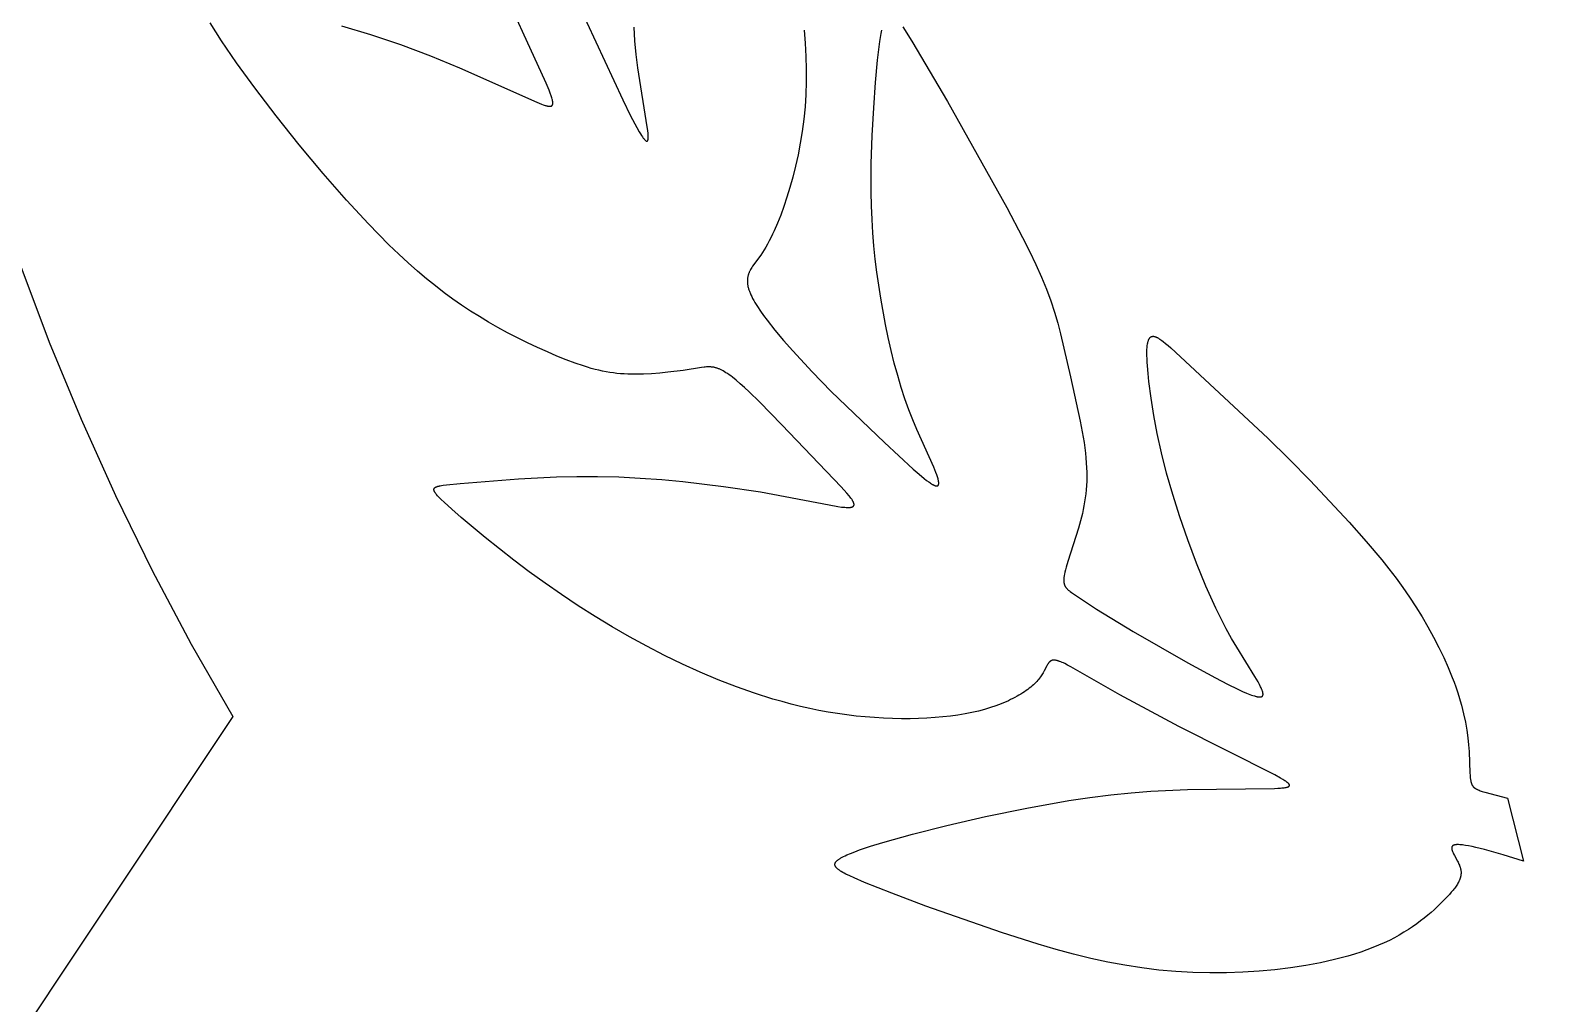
# Model space of a CAD drawing. Extents: x 8280 to 8757, y 218 to 430.
# Drawn here: x 8313.7 to 8367.1, y 256.2 to 290.1 of the extents above; entities that cross this region are included whole.
import ezdxf

# ---------------------------------------------------------------- set-up
doc = ezdxf.new("R2010")
doc.units = 0
doc.header["$MEASUREMENT"] = 0
doc.layers.add('MAKE2D$VISIBLE$CURVES', color=7, linetype='CONTINUOUS')

msp = doc.modelspace()

# ---------------------------------------------------------------- linework, layer by layer
at = {"layer": 'MAKE2D$VISIBLE$CURVES', "color": 7}
for points in [[(8280.493, 328.14), (8280.511, 312.291), (8280.488, 296.443), (8310.741, 290.303), (8311.494, 287.492), (8312.338, 284.708), (8313.272, 281.952), (8314.294, 279.227), (8315.403, 276.537), (8316.599, 273.885), (8317.88, 271.272), (8319.245, 268.702), (8320.692, 266.178), (8303.567, 240.494), (8314.757, 229.271), (8325.918, 218.02), (8351.726, 235.023), (8354.095, 233.65), (8356.504, 232.349), (8358.952, 231.123), (8361.436, 229.971), (8363.953, 228.896), (8385.66, 281.924)], [(8324.479, 290.236), (8325.492, 289.936), (8326.01, 289.768), (8326.533, 289.588), (8327.58, 289.194), (8328.588, 288.78), (8331.284, 287.578), (8331.367, 287.543), (8331.441, 287.514), (8331.508, 287.489), (8331.539, 287.479), (8331.567, 287.47), (8331.595, 287.462), (8331.62, 287.455), (8331.644, 287.449), (8331.655, 287.447), (8331.667, 287.445), (8331.677, 287.443), (8331.687, 287.441), (8331.697, 287.44), (8331.707, 287.439), (8331.716, 287.438), (8331.725, 287.438), (8331.734, 287.438), (8331.738, 287.438), (8331.742, 287.438), (8331.746, 287.438), (8331.75, 287.439), (8331.754, 287.439), (8331.758, 287.439), (8331.761, 287.44), (8331.765, 287.441), (8331.769, 287.441), (8331.772, 287.442), (8331.776, 287.443), (8331.779, 287.444), (8331.782, 287.445), (8331.785, 287.446), (8331.788, 287.447), (8331.79, 287.448), (8331.791, 287.448), (8331.793, 287.449), (8331.794, 287.45), (8331.796, 287.45), (8331.797, 287.451), (8331.798, 287.452), (8331.8, 287.453), (8331.801, 287.453), (8331.802, 287.454), (8331.804, 287.455), (8331.805, 287.456), (8331.806, 287.457), (8331.807, 287.458), (8331.809, 287.459), (8331.81, 287.46), (8331.811, 287.461), (8331.812, 287.462), (8331.813, 287.463), (8331.814, 287.464), (8331.815, 287.465), (8331.816, 287.466), (8331.817, 287.468), (8331.818, 287.469), (8331.819, 287.47), (8331.82, 287.471), (8331.821, 287.472), (8331.822, 287.474), (8331.823, 287.475), (8331.824, 287.476), (8331.825, 287.478), (8331.826, 287.479), (8331.827, 287.481), (8331.827, 287.482), (8331.828, 287.484), (8331.829, 287.485), (8331.83, 287.487), (8331.83, 287.488), (8331.831, 287.49), (8331.832, 287.492), (8331.832, 287.493), (8331.833, 287.495), (8331.834, 287.498), (8331.835, 287.502), (8331.836, 287.506), (8331.837, 287.51), (8331.837, 287.514), (8331.838, 287.518), (8331.839, 287.522), (8331.839, 287.526), (8331.84, 287.531), (8331.84, 287.536), (8331.84, 287.54), (8331.84, 287.545), (8331.84, 287.55), (8331.84, 287.556), (8331.84, 287.566), (8331.839, 287.578), (8331.837, 287.59), (8331.836, 287.602), (8331.833, 287.616), (8331.831, 287.629), (8331.828, 287.644), (8331.825, 287.659), (8331.817, 287.691), (8331.807, 287.726), (8331.795, 287.763), (8331.782, 287.804), (8331.75, 287.894), (8331.711, 287.996), (8331.609, 288.242), (8329.83, 292.134)], [(8332.715, 291.032), (8334.275, 287.66), (8334.549, 287.107), (8334.764, 286.699), (8334.852, 286.546), (8334.891, 286.481), (8334.927, 286.424), (8334.96, 286.374), (8334.975, 286.352), (8334.99, 286.332), (8335.004, 286.314), (8335.017, 286.297), (8335.03, 286.282), (8335.036, 286.275), (8335.042, 286.269), (8335.048, 286.263), (8335.053, 286.257), (8335.059, 286.252), (8335.064, 286.247), (8335.069, 286.243), (8335.074, 286.239), (8335.076, 286.237), (8335.079, 286.235), (8335.081, 286.233), (8335.084, 286.232), (8335.086, 286.23), (8335.088, 286.229), (8335.09, 286.228), (8335.092, 286.227), (8335.095, 286.226), (8335.097, 286.225), (8335.099, 286.224), (8335.101, 286.223), (8335.103, 286.222), (8335.105, 286.222), (8335.107, 286.221), (8335.108, 286.221), (8335.11, 286.221), (8335.112, 286.221), (8335.114, 286.221), (8335.116, 286.221), (8335.117, 286.221), (8335.119, 286.221), (8335.121, 286.221), (8335.122, 286.221), (8335.124, 286.222), (8335.125, 286.222), (8335.127, 286.223), (8335.128, 286.224), (8335.13, 286.225), (8335.131, 286.226), (8335.132, 286.227), (8335.134, 286.228), (8335.135, 286.229), (8335.136, 286.23), (8335.138, 286.232), (8335.139, 286.233), (8335.14, 286.234), (8335.141, 286.236), (8335.142, 286.238), (8335.143, 286.24), (8335.144, 286.241), (8335.145, 286.243), (8335.146, 286.245), (8335.147, 286.248), (8335.148, 286.25), (8335.149, 286.252), (8335.15, 286.254), (8335.151, 286.257), (8335.151, 286.259), (8335.152, 286.262), (8335.154, 286.268), (8335.155, 286.273), (8335.156, 286.279), (8335.157, 286.286), (8335.158, 286.293), (8335.159, 286.3), (8335.16, 286.307), (8335.161, 286.323), (8335.162, 286.34), (8335.162, 286.358), (8335.162, 286.377), (8335.161, 286.397), (8335.159, 286.441), (8335.156, 286.489), (8335.145, 286.597), (8335.129, 286.719), (8334.803, 288.777), (8334.746, 289.241), (8334.701, 289.716), (8334.672, 290.197)], [(8344.033, 290.203), (8344.348, 289.705), (8345.587, 287.599), (8347.656, 283.912), (8348.204, 282.871), (8348.445, 282.388), (8348.664, 281.927), (8348.86, 281.487), (8349.033, 281.064), (8349.184, 280.658), (8349.315, 280.265), (8349.429, 279.882), (8349.53, 279.506), (8349.872, 278.017), (8350.209, 276.474), (8350.281, 276.093), (8350.343, 275.721), (8350.369, 275.54), (8350.392, 275.361), (8350.41, 275.187), (8350.424, 275.016), (8350.434, 274.85), (8350.439, 274.689), (8350.44, 274.531), (8350.436, 274.378), (8350.429, 274.228), (8350.418, 274.081), (8350.404, 273.937), (8350.386, 273.797), (8350.366, 273.659), (8350.342, 273.523), (8350.316, 273.389), (8350.288, 273.258), (8350.225, 272.999), (8350.154, 272.745), (8349.783, 271.579), (8349.725, 271.386), (8349.701, 271.297), (8349.68, 271.214), (8349.663, 271.136), (8349.656, 271.099), (8349.65, 271.064), (8349.646, 271.031), (8349.642, 270.999), (8349.64, 270.969), (8349.639, 270.954), (8349.639, 270.94), (8349.639, 270.926), (8349.639, 270.912), (8349.639, 270.899), (8349.64, 270.886), (8349.641, 270.873), (8349.642, 270.861), (8349.644, 270.849), (8349.646, 270.837), (8349.648, 270.825), (8349.65, 270.814), (8349.653, 270.803), (8349.656, 270.792), (8349.659, 270.781), (8349.663, 270.77), (8349.667, 270.76), (8349.671, 270.75), (8349.676, 270.74), (8349.68, 270.73), (8349.685, 270.721), (8349.691, 270.711), (8349.696, 270.702), (8349.702, 270.693), (8349.709, 270.684), (8349.715, 270.675), (8349.722, 270.666), (8349.729, 270.657), (8349.736, 270.648), (8349.744, 270.64), (8349.752, 270.631), (8349.76, 270.623), (8349.769, 270.614), (8349.778, 270.606), (8349.796, 270.589), (8349.816, 270.572), (8349.837, 270.555), (8349.859, 270.538), (8349.907, 270.504), (8350.077, 270.389), (8350.783, 269.927), (8352.059, 269.144), (8353.964, 268.049), (8354.919, 267.531), (8355.341, 267.311), (8355.706, 267.132), (8355.863, 267.059), (8356.002, 266.999), (8356.124, 266.95), (8356.179, 266.93), (8356.23, 266.912), (8356.277, 266.898), (8356.3, 266.891), (8356.321, 266.886), (8356.341, 266.881), (8356.361, 266.876), (8356.379, 266.873), (8356.397, 266.87), (8356.413, 266.867), (8356.429, 266.865), (8356.437, 266.865), (8356.444, 266.864), (8356.451, 266.864), (8356.458, 266.864), (8356.465, 266.864), (8356.471, 266.864), (8356.478, 266.864), (8356.484, 266.865), (8356.49, 266.865), (8356.496, 266.866), (8356.501, 266.867), (8356.506, 266.868), (8356.509, 266.869), (8356.512, 266.869), (8356.514, 266.87), (8356.516, 266.871), (8356.519, 266.871), (8356.521, 266.872), (8356.523, 266.873), (8356.526, 266.874), (8356.528, 266.875), (8356.53, 266.876), (8356.532, 266.876), (8356.534, 266.877), (8356.536, 266.879), (8356.538, 266.88), (8356.54, 266.881), (8356.542, 266.882), (8356.544, 266.883), (8356.546, 266.884), (8356.547, 266.885), (8356.549, 266.887), (8356.551, 266.888), (8356.552, 266.889), (8356.554, 266.891), (8356.555, 266.892), (8356.557, 266.894), (8356.558, 266.895), (8356.559, 266.897), (8356.561, 266.898), (8356.562, 266.9), (8356.563, 266.902), (8356.564, 266.903), (8356.565, 266.905), (8356.567, 266.907), (8356.568, 266.908), (8356.569, 266.91), (8356.57, 266.912), (8356.57, 266.914), (8356.571, 266.916), (8356.572, 266.918), (8356.573, 266.92), (8356.574, 266.922), (8356.574, 266.924), (8356.575, 266.926), (8356.576, 266.928), (8356.576, 266.93), (8356.577, 266.933), (8356.577, 266.935), (8356.578, 266.937), (8356.578, 266.939), (8356.578, 266.942), (8356.579, 266.944), (8356.579, 266.946), (8356.579, 266.949), (8356.579, 266.951), (8356.58, 266.956), (8356.58, 266.961), (8356.58, 266.967), (8356.58, 266.972), (8356.579, 266.978), (8356.579, 266.983), (8356.578, 266.989), (8356.577, 266.995), (8356.576, 267.001), (8356.575, 267.007), (8356.574, 267.014), (8356.571, 267.027), (8356.567, 267.04), (8356.563, 267.054), (8356.559, 267.069), (8356.553, 267.084), (8356.548, 267.099), (8356.541, 267.115), (8356.527, 267.149), (8356.511, 267.184), (8356.493, 267.221), (8356.452, 267.3), (8356.405, 267.386), (8356.291, 267.578), (8355.665, 268.595), (8355.484, 268.905), (8355.301, 269.237), (8355.12, 269.587), (8354.941, 269.954), (8354.765, 270.334), (8354.592, 270.725), (8354.262, 271.528), (8353.956, 272.338), (8353.679, 273.136), (8353.433, 273.912), (8353.219, 274.658), (8353.038, 275.369), (8352.89, 276.038), (8352.773, 276.67), (8352.68, 277.271), (8352.607, 277.847), (8352.577, 278.126), (8352.553, 278.393), (8352.544, 278.521), (8352.538, 278.644), (8352.534, 278.76), (8352.534, 278.87), (8352.535, 278.922), (8352.537, 278.972), (8352.54, 279.02), (8352.544, 279.066), (8352.549, 279.11), (8352.555, 279.151), (8352.558, 279.171), (8352.562, 279.19), (8352.566, 279.208), (8352.57, 279.226), (8352.575, 279.243), (8352.58, 279.259), (8352.585, 279.275), (8352.59, 279.29), (8352.593, 279.297), (8352.596, 279.304), (8352.599, 279.311), (8352.602, 279.318), (8352.605, 279.324), (8352.609, 279.331), (8352.612, 279.337), (8352.615, 279.343), (8352.619, 279.348), (8352.622, 279.354), (8352.626, 279.359), (8352.63, 279.364), (8352.634, 279.369), (8352.637, 279.374), (8352.641, 279.379), (8352.646, 279.383), (8352.648, 279.385), (8352.65, 279.387), (8352.652, 279.389), (8352.654, 279.391), (8352.656, 279.393), (8352.658, 279.395), (8352.661, 279.397), (8352.663, 279.398), (8352.665, 279.4), (8352.667, 279.402), (8352.67, 279.403), (8352.672, 279.405), (8352.674, 279.406), (8352.677, 279.408), (8352.679, 279.409), (8352.681, 279.41), (8352.684, 279.412), (8352.686, 279.413), (8352.689, 279.414), (8352.691, 279.415), (8352.694, 279.416), (8352.696, 279.417), (8352.699, 279.418), (8352.702, 279.419), (8352.704, 279.42), (8352.707, 279.42), (8352.71, 279.421), (8352.712, 279.422), (8352.715, 279.422), (8352.718, 279.423), (8352.72, 279.424), (8352.723, 279.424), (8352.726, 279.424), (8352.729, 279.425), (8352.732, 279.425), (8352.735, 279.425), (8352.737, 279.425), (8352.74, 279.426), (8352.746, 279.426), (8352.752, 279.426), (8352.758, 279.425), (8352.765, 279.425), (8352.771, 279.424), (8352.777, 279.423), (8352.784, 279.422), (8352.79, 279.421), (8352.797, 279.42), (8352.804, 279.418), (8352.811, 279.416), (8352.818, 279.414), (8352.825, 279.412), (8352.832, 279.41), (8352.839, 279.407), (8352.846, 279.404), (8352.854, 279.401), (8352.869, 279.395), (8352.884, 279.388), (8352.9, 279.38), (8352.916, 279.371), (8352.933, 279.362), (8352.95, 279.352), (8352.967, 279.341), (8352.985, 279.329), (8353.021, 279.305), (8353.059, 279.277), (8353.099, 279.247), (8353.182, 279.18), (8353.272, 279.104), (8353.367, 279.019), (8356.752, 275.875), (8357.493, 275.145), (8358.221, 274.401), (8359.575, 272.954), (8360.17, 272.284), (8360.713, 271.641), (8360.967, 271.322), (8361.212, 271.001), (8361.449, 270.676), (8361.679, 270.344), (8361.902, 270.003), (8362.118, 269.655), (8362.324, 269.302), (8362.521, 268.946), (8362.705, 268.59), (8362.877, 268.236), (8363.033, 267.887), (8363.173, 267.544), (8363.237, 267.376), (8363.296, 267.211), (8363.351, 267.047), (8363.402, 266.887), (8363.449, 266.729), (8363.492, 266.574), (8363.532, 266.422), (8363.568, 266.272), (8363.63, 265.983), (8363.679, 265.708), (8363.716, 265.446), (8363.743, 265.199), (8363.76, 264.967), (8363.787, 264.213), (8363.791, 264.14), (8363.797, 264.071), (8363.8, 264.039), (8363.804, 264.007), (8363.809, 263.978), (8363.814, 263.949), (8363.819, 263.922), (8363.822, 263.909), (8363.826, 263.896), (8363.829, 263.883), (8363.833, 263.871), (8363.836, 263.859), (8363.84, 263.848), (8363.844, 263.837), (8363.849, 263.826), (8363.853, 263.815), (8363.858, 263.805), (8363.863, 263.795), (8363.868, 263.786), (8363.874, 263.776), (8363.877, 263.772), (8363.88, 263.767), (8363.883, 263.763), (8363.886, 263.759), (8363.889, 263.754), (8363.892, 263.75), (8363.896, 263.746), (8363.899, 263.742), (8363.903, 263.738), (8363.906, 263.734), (8363.91, 263.73), (8363.914, 263.726), (8363.918, 263.722), (8363.922, 263.718), (8363.926, 263.714), (8363.93, 263.71), (8363.939, 263.703), (8363.948, 263.696), (8363.957, 263.689), (8363.967, 263.682), (8363.978, 263.675), (8363.988, 263.668), (8364, 263.662), (8364.012, 263.655), (8364.024, 263.649), (8364.037, 263.642), (8364.05, 263.636), (8364.079, 263.624), (8364.11, 263.612), (8364.143, 263.599), (8364.179, 263.587), (8364.217, 263.575), (8364.303, 263.549), (8365.097, 263.34), (8365.655, 261.147), (8364.947, 261.364), (8364.289, 261.548), (8363.998, 261.62), (8363.864, 261.65), (8363.74, 261.675), (8363.627, 261.695), (8363.574, 261.703), (8363.524, 261.71), (8363.478, 261.715), (8363.434, 261.719), (8363.394, 261.721), (8363.375, 261.721), (8363.357, 261.721), (8363.336, 261.721), (8363.317, 261.72), (8363.308, 261.719), (8363.299, 261.718), (8363.29, 261.717), (8363.282, 261.716), (8363.274, 261.715), (8363.266, 261.713), (8363.258, 261.712), (8363.251, 261.71), (8363.244, 261.708), (8363.238, 261.706), (8363.231, 261.704), (8363.225, 261.701), (8363.222, 261.7), (8363.219, 261.699), (8363.217, 261.698), (8363.214, 261.696), (8363.211, 261.695), (8363.208, 261.694), (8363.206, 261.692), (8363.203, 261.691), (8363.201, 261.69), (8363.199, 261.688), (8363.196, 261.687), (8363.194, 261.685), (8363.192, 261.683), (8363.19, 261.682), (8363.188, 261.68), (8363.186, 261.679), (8363.184, 261.677), (8363.182, 261.675), (8363.18, 261.673), (8363.179, 261.672), (8363.177, 261.67), (8363.175, 261.668), (8363.174, 261.666), (8363.172, 261.664), (8363.171, 261.662), (8363.169, 261.66), (8363.168, 261.658), (8363.167, 261.656), (8363.166, 261.654), (8363.164, 261.652), (8363.163, 261.65), (8363.162, 261.648), (8363.161, 261.646), (8363.16, 261.644), (8363.159, 261.641), (8363.159, 261.639), (8363.158, 261.637), (8363.157, 261.635), (8363.156, 261.632), (8363.156, 261.63), (8363.155, 261.628), (8363.155, 261.625), (8363.154, 261.623), (8363.154, 261.62), (8363.153, 261.618), (8363.153, 261.615), (8363.153, 261.613), (8363.152, 261.61), (8363.152, 261.608), (8363.152, 261.605), (8363.152, 261.603), (8363.152, 261.6), (8363.152, 261.595), (8363.152, 261.589), (8363.152, 261.584), (8363.153, 261.578), (8363.153, 261.572), (8363.154, 261.567), (8363.155, 261.561), (8363.157, 261.555), (8363.158, 261.549), (8363.159, 261.543), (8363.161, 261.536), (8363.163, 261.53), (8363.167, 261.517), (8363.171, 261.504), (8363.176, 261.491), (8363.181, 261.477), (8363.187, 261.463), (8363.2, 261.434), (8363.215, 261.404), (8363.247, 261.342), (8363.356, 261.142), (8363.374, 261.108), (8363.391, 261.073), (8363.406, 261.039), (8363.421, 261.004), (8363.428, 260.987), (8363.434, 260.97), (8363.44, 260.953), (8363.446, 260.936), (8363.451, 260.919), (8363.456, 260.902), (8363.46, 260.885), (8363.464, 260.869), (8363.467, 260.852), (8363.47, 260.836), (8363.472, 260.819), (8363.474, 260.803), (8363.476, 260.786), (8363.477, 260.77), (8363.477, 260.754), (8363.477, 260.738), (8363.477, 260.721), (8363.476, 260.705), (8363.475, 260.689), (8363.473, 260.673), (8363.471, 260.657), (8363.469, 260.64), (8363.466, 260.624), (8363.463, 260.608), (8363.459, 260.592), (8363.455, 260.576), (8363.45, 260.56), (8363.445, 260.543), (8363.439, 260.527), (8363.433, 260.511), (8363.427, 260.494), (8363.42, 260.478), (8363.413, 260.462), (8363.406, 260.445), (8363.398, 260.429), (8363.389, 260.412), (8363.371, 260.379), (8363.352, 260.345), (8363.331, 260.311), (8363.308, 260.276), (8363.284, 260.242), (8363.258, 260.206), (8363.23, 260.17), (8363.201, 260.134), (8363.139, 260.059), (8363.071, 259.982), (8362.917, 259.819), (8362.741, 259.642), (8362.644, 259.549), (8362.541, 259.454), (8362.432, 259.358), (8362.317, 259.259), (8362.196, 259.16), (8362.068, 259.061), (8361.933, 258.961), (8361.792, 258.862), (8361.644, 258.763), (8361.489, 258.666), (8361.326, 258.57), (8361.157, 258.477), (8360.98, 258.386), (8360.795, 258.298), (8360.603, 258.213), (8360.404, 258.132), (8360.197, 258.054), (8359.984, 257.98), (8359.764, 257.909), (8359.537, 257.841), (8359.305, 257.777), (8359.067, 257.717), (8358.824, 257.66), (8358.576, 257.607), (8358.065, 257.511), (8357.538, 257.43), (8356.996, 257.364), (8356.441, 257.312), (8355.876, 257.276), (8355.302, 257.256), (8354.721, 257.253), (8354.134, 257.268), (8353.544, 257.301), (8352.952, 257.353), (8352.36, 257.425), (8351.769, 257.517), (8351.177, 257.629), (8350.582, 257.76), (8349.981, 257.908), (8349.372, 258.073), (8348.752, 258.254), (8347.471, 258.661), (8344.83, 259.582), (8343.65, 260.025), (8342.695, 260.404), (8342.332, 260.56), (8342.18, 260.629), (8342.048, 260.694), (8341.99, 260.725), (8341.936, 260.755), (8341.887, 260.784), (8341.865, 260.798), (8341.844, 260.812), (8341.824, 260.826), (8341.805, 260.84), (8341.787, 260.853), (8341.771, 260.866), (8341.756, 260.879), (8341.748, 260.886), (8341.742, 260.892), (8341.735, 260.899), (8341.729, 260.905), (8341.723, 260.912), (8341.717, 260.918), (8341.712, 260.924), (8341.707, 260.931), (8341.702, 260.937), (8341.698, 260.943), (8341.693, 260.949), (8341.69, 260.955), (8341.686, 260.961), (8341.684, 260.965), (8341.683, 260.968), (8341.681, 260.971), (8341.68, 260.974), (8341.678, 260.977), (8341.677, 260.98), (8341.676, 260.983), (8341.675, 260.986), (8341.674, 260.989), (8341.673, 260.992), (8341.672, 260.995), (8341.671, 260.998), (8341.67, 261.001), (8341.67, 261.004), (8341.669, 261.007), (8341.668, 261.01), (8341.668, 261.013), (8341.668, 261.016), (8341.667, 261.019), (8341.667, 261.022), (8341.667, 261.025), (8341.667, 261.028), (8341.667, 261.031), (8341.667, 261.034), (8341.667, 261.037), (8341.667, 261.04), (8341.667, 261.043), (8341.668, 261.046), (8341.668, 261.048), (8341.668, 261.051), (8341.669, 261.054), (8341.67, 261.057), (8341.67, 261.06), (8341.671, 261.063), (8341.672, 261.066), (8341.673, 261.069), (8341.674, 261.072), (8341.675, 261.075), (8341.676, 261.078), (8341.677, 261.081), (8341.679, 261.084), (8341.68, 261.087), (8341.681, 261.09), (8341.683, 261.093), (8341.684, 261.096), (8341.686, 261.099), (8341.688, 261.101), (8341.69, 261.104), (8341.693, 261.11), (8341.698, 261.116), (8341.702, 261.122), (8341.707, 261.128), (8341.712, 261.134), (8341.717, 261.14), (8341.723, 261.146), (8341.728, 261.152), (8341.735, 261.158), (8341.741, 261.164), (8341.748, 261.17), (8341.755, 261.176), (8341.762, 261.182), (8341.777, 261.194), (8341.794, 261.206), (8341.812, 261.218), (8341.831, 261.23), (8341.851, 261.243), (8341.872, 261.255), (8341.918, 261.281), (8341.968, 261.307), (8342.023, 261.333), (8342.082, 261.361), (8342.214, 261.417), (8342.362, 261.475), (8342.527, 261.536), (8342.903, 261.662), (8343.338, 261.796), (8344.365, 262.082), (8345.569, 262.385), (8346.913, 262.695), (8348.346, 262.991), (8349.817, 263.252), (8350.55, 263.362), (8351.274, 263.454), (8351.981, 263.526), (8352.666, 263.58), (8353.95, 263.645), (8356.983, 263.68), (8357.094, 263.684), (8357.192, 263.69), (8357.235, 263.694), (8357.276, 263.698), (8357.312, 263.702), (8357.346, 263.707), (8357.362, 263.709), (8357.376, 263.712), (8357.39, 263.715), (8357.403, 263.718), (8357.415, 263.721), (8357.427, 263.725), (8357.432, 263.726), (8357.437, 263.728), (8357.442, 263.73), (8357.447, 263.732), (8357.452, 263.734), (8357.456, 263.736), (8357.46, 263.738), (8357.464, 263.739), (8357.468, 263.742), (8357.472, 263.744), (8357.473, 263.745), (8357.475, 263.746), (8357.477, 263.747), (8357.478, 263.748), (8357.48, 263.749), (8357.481, 263.75), (8357.483, 263.751), (8357.484, 263.752), (8357.485, 263.753), (8357.487, 263.755), (8357.488, 263.756), (8357.489, 263.757), (8357.49, 263.758), (8357.491, 263.759), (8357.492, 263.76), (8357.493, 263.762), (8357.494, 263.763), (8357.495, 263.764), (8357.496, 263.765), (8357.496, 263.767), (8357.497, 263.768), (8357.498, 263.769), (8357.498, 263.77), (8357.499, 263.772), (8357.499, 263.773), (8357.5, 263.774), (8357.5, 263.776), (8357.501, 263.777), (8357.501, 263.778), (8357.501, 263.78), (8357.502, 263.781), (8357.502, 263.782), (8357.502, 263.784), (8357.502, 263.785), (8357.502, 263.787), (8357.502, 263.788), (8357.502, 263.79), (8357.502, 263.791), (8357.502, 263.793), (8357.501, 263.794), (8357.501, 263.796), (8357.501, 263.797), (8357.5, 263.799), (8357.5, 263.8), (8357.5, 263.802), (8357.499, 263.803), (8357.498, 263.805), (8357.498, 263.806), (8357.497, 263.808), (8357.497, 263.81), (8357.496, 263.811), (8357.495, 263.813), (8357.494, 263.814), (8357.493, 263.816), (8357.492, 263.818), (8357.491, 263.82), (8357.489, 263.823), (8357.487, 263.826), (8357.484, 263.83), (8357.482, 263.833), (8357.479, 263.837), (8357.476, 263.841), (8357.472, 263.845), (8357.469, 263.848), (8357.465, 263.852), (8357.461, 263.856), (8357.453, 263.864), (8357.444, 263.872), (8357.434, 263.881), (8357.423, 263.889), (8357.412, 263.898), (8357.4, 263.908), (8357.373, 263.927), (8357.343, 263.947), (8357.31, 263.968), (8357.274, 263.99), (8357.192, 264.038), (8356.991, 264.148), (8353.65, 265.84), (8351.589, 266.941), (8349.885, 267.916), (8349.773, 267.976), (8349.671, 268.027), (8349.623, 268.049), (8349.578, 268.069), (8349.535, 268.087), (8349.494, 268.102), (8349.475, 268.109), (8349.456, 268.116), (8349.438, 268.122), (8349.42, 268.127), (8349.403, 268.131), (8349.386, 268.135), (8349.37, 268.139), (8349.355, 268.141), (8349.347, 268.143), (8349.34, 268.144), (8349.333, 268.144), (8349.325, 268.145), (8349.318, 268.146), (8349.312, 268.146), (8349.305, 268.146), (8349.298, 268.146), (8349.292, 268.146), (8349.285, 268.146), (8349.279, 268.146), (8349.273, 268.145), (8349.267, 268.145), (8349.261, 268.144), (8349.255, 268.143), (8349.249, 268.142), (8349.244, 268.141), (8349.238, 268.14), (8349.233, 268.138), (8349.227, 268.137), (8349.222, 268.135), (8349.217, 268.133), (8349.212, 268.131), (8349.207, 268.129), (8349.202, 268.127), (8349.197, 268.125), (8349.192, 268.122), (8349.188, 268.119), (8349.183, 268.117), (8349.178, 268.114), (8349.174, 268.111), (8349.169, 268.108), (8349.165, 268.105), (8349.161, 268.101), (8349.157, 268.098), (8349.152, 268.094), (8349.148, 268.091), (8349.144, 268.087), (8349.14, 268.083), (8349.136, 268.079), (8349.132, 268.075), (8349.128, 268.07), (8349.121, 268.062), (8349.113, 268.052), (8349.106, 268.043), (8349.099, 268.032), (8349.091, 268.022), (8349.084, 268.011), (8349.077, 268), (8349.063, 267.976), (8349.049, 267.951), (8348.955, 267.773), (8348.917, 267.705), (8348.896, 267.67), (8348.874, 267.634), (8348.849, 267.597), (8348.823, 267.56), (8348.795, 267.522), (8348.765, 267.484), (8348.732, 267.445), (8348.698, 267.405), (8348.66, 267.366), (8348.62, 267.326), (8348.578, 267.286), (8348.532, 267.246), (8348.485, 267.206), (8348.434, 267.165), (8348.381, 267.125), (8348.326, 267.085), (8348.268, 267.045), (8348.207, 267.005), (8348.144, 266.965), (8348.078, 266.925), (8348.009, 266.886), (8347.938, 266.847), (8347.864, 266.809), (8347.787, 266.771), (8347.708, 266.734), (8347.626, 266.697), (8347.542, 266.661), (8347.455, 266.626), (8347.273, 266.557), (8347.08, 266.492), (8346.876, 266.431), (8346.662, 266.374), (8346.436, 266.322), (8346.2, 266.275), (8345.953, 266.233), (8345.696, 266.198), (8345.43, 266.167), (8345.155, 266.143), (8344.872, 266.124), (8344.581, 266.112), (8344.284, 266.106), (8343.981, 266.105), (8343.673, 266.111), (8343.361, 266.124), (8343.045, 266.143), (8342.725, 266.168), (8342.404, 266.2), (8342.081, 266.239), (8341.757, 266.284), (8341.434, 266.336), (8341.11, 266.396), (8340.787, 266.462), (8340.465, 266.535), (8340.144, 266.614), (8339.823, 266.7), (8339.504, 266.791), (8338.866, 266.992), (8338.232, 267.216), (8337.601, 267.461), (8336.974, 267.726), (8336.351, 268.01), (8335.732, 268.311), (8335.118, 268.628), (8334.51, 268.961), (8333.908, 269.308), (8333.312, 269.669), (8332.725, 270.042), (8332.146, 270.427), (8331.576, 270.823), (8331.017, 271.227), (8330.476, 271.633), (8329.479, 272.418), (8328.651, 273.11), (8328.319, 273.401), (8328.053, 273.644), (8327.948, 273.746), (8327.902, 273.792), (8327.86, 273.835), (8327.824, 273.874), (8327.792, 273.911), (8327.777, 273.929), (8327.764, 273.946), (8327.752, 273.962), (8327.742, 273.977), (8327.737, 273.985), (8327.732, 273.992), (8327.728, 273.999), (8327.724, 274.006), (8327.72, 274.013), (8327.716, 274.02), (8327.713, 274.027), (8327.71, 274.033), (8327.708, 274.04), (8327.705, 274.046), (8327.704, 274.049), (8327.703, 274.052), (8327.703, 274.055), (8327.702, 274.058), (8327.701, 274.061), (8327.7, 274.064), (8327.7, 274.067), (8327.699, 274.069), (8327.699, 274.072), (8327.698, 274.075), (8327.698, 274.078), (8327.698, 274.08), (8327.698, 274.083), (8327.698, 274.086), (8327.698, 274.088), (8327.698, 274.091), (8327.698, 274.094), (8327.698, 274.096), (8327.698, 274.099), (8327.699, 274.101), (8327.699, 274.104), (8327.699, 274.106), (8327.7, 274.108), (8327.701, 274.111), (8327.701, 274.113), (8327.702, 274.115), (8327.703, 274.118), (8327.704, 274.12), (8327.705, 274.122), (8327.706, 274.124), (8327.707, 274.126), (8327.709, 274.129), (8327.71, 274.131), (8327.711, 274.133), (8327.713, 274.135), (8327.714, 274.137), (8327.716, 274.139), (8327.717, 274.141), (8327.719, 274.143), (8327.721, 274.145), (8327.723, 274.147), (8327.725, 274.149), (8327.727, 274.151), (8327.729, 274.152), (8327.731, 274.154), (8327.734, 274.156), (8327.736, 274.158), (8327.738, 274.16), (8327.741, 274.161), (8327.743, 274.163), (8327.746, 274.165), (8327.749, 274.167), (8327.754, 274.17), (8327.76, 274.173), (8327.767, 274.176), (8327.773, 274.179), (8327.78, 274.182), (8327.787, 274.185), (8327.794, 274.188), (8327.802, 274.191), (8327.81, 274.194), (8327.818, 274.196), (8327.836, 274.201), (8327.855, 274.206), (8327.875, 274.211), (8327.896, 274.216), (8327.918, 274.22), (8327.966, 274.228), (8328.019, 274.236), (8328.139, 274.25), (8328.614, 274.293), (8330.645, 274.462), (8331.963, 274.53), (8332.67, 274.547), (8333.398, 274.547), (8334.14, 274.527), (8334.887, 274.489), (8335.632, 274.435), (8336.369, 274.367), (8337.785, 274.199), (8339.076, 274.004), (8341.462, 273.55), (8341.768, 273.498), (8341.898, 273.48), (8341.956, 273.474), (8342.011, 273.469), (8342.061, 273.465), (8342.084, 273.464), (8342.107, 273.464), (8342.128, 273.464), (8342.149, 273.464), (8342.168, 273.465), (8342.186, 273.466), (8342.203, 273.468), (8342.211, 273.469), (8342.219, 273.47), (8342.227, 273.471), (8342.234, 273.473), (8342.241, 273.474), (8342.248, 273.476), (8342.254, 273.478), (8342.261, 273.48), (8342.267, 273.482), (8342.269, 273.483), (8342.272, 273.484), (8342.275, 273.485), (8342.278, 273.486), (8342.28, 273.487), (8342.283, 273.489), (8342.285, 273.49), (8342.288, 273.491), (8342.29, 273.493), (8342.293, 273.494), (8342.295, 273.495), (8342.297, 273.497), (8342.299, 273.498), (8342.301, 273.5), (8342.303, 273.501), (8342.305, 273.503), (8342.307, 273.504), (8342.309, 273.506), (8342.31, 273.508), (8342.312, 273.509), (8342.314, 273.511), (8342.315, 273.513), (8342.316, 273.515), (8342.318, 273.516), (8342.319, 273.518), (8342.32, 273.52), (8342.322, 273.522), (8342.323, 273.524), (8342.324, 273.526), (8342.325, 273.528), (8342.326, 273.53), (8342.327, 273.532), (8342.328, 273.534), (8342.328, 273.537), (8342.329, 273.539), (8342.33, 273.541), (8342.33, 273.543), (8342.331, 273.546), (8342.331, 273.548), (8342.332, 273.55), (8342.332, 273.553), (8342.332, 273.555), (8342.332, 273.558), (8342.332, 273.56), (8342.332, 273.563), (8342.332, 273.565), (8342.332, 273.568), (8342.332, 273.571), (8342.332, 273.573), (8342.332, 273.576), (8342.332, 273.579), (8342.331, 273.582), (8342.331, 273.584), (8342.33, 273.587), (8342.33, 273.59), (8342.329, 273.593), (8342.328, 273.599), (8342.326, 273.605), (8342.324, 273.611), (8342.322, 273.618), (8342.32, 273.624), (8342.317, 273.631), (8342.314, 273.638), (8342.311, 273.645), (8342.308, 273.652), (8342.304, 273.66), (8342.301, 273.667), (8342.292, 273.682), (8342.283, 273.698), (8342.273, 273.715), (8342.262, 273.732), (8342.25, 273.75), (8342.223, 273.787), (8342.192, 273.827), (8342.159, 273.87), (8342.08, 273.963), (8341.883, 274.182), (8339.82, 276.347), (8339.034, 277.141), (8338.678, 277.486), (8338.514, 277.638), (8338.362, 277.775), (8338.222, 277.895), (8338.095, 277.998), (8338.035, 278.044), (8337.978, 278.086), (8337.923, 278.125), (8337.87, 278.159), (8337.82, 278.191), (8337.771, 278.22), (8337.747, 278.233), (8337.724, 278.245), (8337.701, 278.257), (8337.678, 278.267), (8337.656, 278.278), (8337.634, 278.287), (8337.612, 278.296), (8337.591, 278.304), (8337.569, 278.312), (8337.548, 278.319), (8337.528, 278.325), (8337.507, 278.331), (8337.487, 278.336), (8337.467, 278.34), (8337.447, 278.345), (8337.427, 278.348), (8337.407, 278.351), (8337.387, 278.354), (8337.368, 278.356), (8337.348, 278.358), (8337.328, 278.359), (8337.309, 278.36), (8337.289, 278.36), (8337.269, 278.36), (8337.25, 278.36), (8337.23, 278.359), (8337.19, 278.357), (8337.149, 278.353), (8337.108, 278.349), (8337.022, 278.337), (8336.38, 278.238), (8335.847, 278.173), (8335.565, 278.145), (8335.28, 278.124), (8334.996, 278.109), (8334.72, 278.103), (8334.586, 278.104), (8334.455, 278.107), (8334.326, 278.113), (8334.199, 278.123), (8334.072, 278.135), (8333.947, 278.15), (8333.821, 278.168), (8333.696, 278.189), (8333.569, 278.214), (8333.441, 278.243), (8333.311, 278.275), (8333.178, 278.31), (8333.043, 278.35), (8332.905, 278.393), (8332.615, 278.492), (8332.307, 278.608), (8331.984, 278.738), (8331.648, 278.882), (8331.304, 279.037), (8330.957, 279.201), (8330.608, 279.374), (8330.263, 279.552), (8329.926, 279.735), (8329.598, 279.92), (8329.28, 280.11), (8328.968, 280.305), (8328.661, 280.508), (8328.357, 280.721), (8328.053, 280.944), (8327.748, 281.181), (8327.438, 281.432), (8327.124, 281.7), (8326.802, 281.985), (8326.471, 282.29), (8326.132, 282.617), (8325.42, 283.34), (8324.656, 284.168), (8323.84, 285.101), (8323.005, 286.099), (8322.196, 287.109), (8321.455, 288.077), (8320.819, 288.956), (8320.298, 289.72), (8319.897, 290.349)], [(8340.598, 290.091), (8340.631, 289.63), (8340.654, 289.176), (8340.667, 288.728), (8340.667, 288.285), (8340.654, 287.847), (8340.627, 287.414), (8340.585, 286.985), (8340.529, 286.562), (8340.461, 286.148), (8340.383, 285.743), (8340.295, 285.351), (8340.201, 284.974), (8340.1, 284.612), (8339.995, 284.27), (8339.887, 283.947), (8339.777, 283.645), (8339.665, 283.364), (8339.551, 283.102), (8339.493, 282.979), (8339.435, 282.861), (8339.376, 282.747), (8339.317, 282.639), (8339.258, 282.535), (8339.199, 282.437), (8339.139, 282.343), (8339.08, 282.254), (8338.797, 281.863), (8338.774, 281.826), (8338.751, 281.789), (8338.729, 281.752), (8338.719, 281.734), (8338.71, 281.715), (8338.7, 281.696), (8338.691, 281.678), (8338.683, 281.659), (8338.675, 281.64), (8338.667, 281.62), (8338.66, 281.601), (8338.653, 281.581), (8338.647, 281.561), (8338.641, 281.541), (8338.636, 281.521), (8338.632, 281.501), (8338.628, 281.48), (8338.624, 281.459), (8338.621, 281.438), (8338.619, 281.416), (8338.617, 281.395), (8338.616, 281.373), (8338.616, 281.35), (8338.616, 281.327), (8338.617, 281.304), (8338.619, 281.281), (8338.621, 281.257), (8338.624, 281.232), (8338.628, 281.207), (8338.632, 281.182), (8338.638, 281.157), (8338.644, 281.131), (8338.651, 281.104), (8338.658, 281.077), (8338.667, 281.049), (8338.676, 281.021), (8338.686, 280.993), (8338.697, 280.964), (8338.709, 280.934), (8338.722, 280.904), (8338.736, 280.873), (8338.766, 280.81), (8338.799, 280.744), (8338.837, 280.676), (8338.877, 280.606), (8338.921, 280.534), (8338.967, 280.46), (8339.07, 280.307), (8339.183, 280.147), (8339.306, 279.982), (8339.578, 279.637), (8339.878, 279.28), (8340.198, 278.916), (8340.87, 278.191), (8341.54, 277.507), (8343.393, 275.729), (8344.395, 274.801), (8344.599, 274.622), (8344.779, 274.471), (8344.86, 274.408), (8344.934, 274.352), (8344.968, 274.328), (8345.001, 274.306), (8345.032, 274.286), (8345.061, 274.269), (8345.074, 274.261), (8345.088, 274.254), (8345.101, 274.247), (8345.113, 274.241), (8345.125, 274.236), (8345.136, 274.231), (8345.147, 274.227), (8345.153, 274.225), (8345.158, 274.223), (8345.163, 274.222), (8345.168, 274.22), (8345.173, 274.219), (8345.178, 274.218), (8345.182, 274.217), (8345.187, 274.216), (8345.191, 274.215), (8345.196, 274.215), (8345.2, 274.214), (8345.204, 274.214), (8345.208, 274.214), (8345.21, 274.214), (8345.212, 274.214), (8345.214, 274.214), (8345.216, 274.214), (8345.217, 274.214), (8345.219, 274.214), (8345.221, 274.214), (8345.223, 274.215), (8345.225, 274.215), (8345.226, 274.215), (8345.228, 274.215), (8345.23, 274.216), (8345.231, 274.216), (8345.233, 274.217), (8345.234, 274.217), (8345.236, 274.218), (8345.238, 274.218), (8345.239, 274.219), (8345.241, 274.219), (8345.242, 274.22), (8345.243, 274.221), (8345.245, 274.221), (8345.246, 274.222), (8345.248, 274.223), (8345.249, 274.224), (8345.25, 274.225), (8345.251, 274.225), (8345.253, 274.226), (8345.254, 274.227), (8345.255, 274.228), (8345.256, 274.229), (8345.257, 274.23), (8345.259, 274.231), (8345.26, 274.233), (8345.261, 274.234), (8345.262, 274.235), (8345.263, 274.236), (8345.264, 274.237), (8345.265, 274.239), (8345.266, 274.24), (8345.267, 274.241), (8345.267, 274.243), (8345.268, 274.244), (8345.269, 274.246), (8345.27, 274.247), (8345.271, 274.249), (8345.271, 274.25), (8345.272, 274.252), (8345.273, 274.253), (8345.274, 274.255), (8345.274, 274.257), (8345.275, 274.259), (8345.276, 274.26), (8345.276, 274.262), (8345.277, 274.266), (8345.278, 274.27), (8345.279, 274.274), (8345.28, 274.278), (8345.281, 274.282), (8345.281, 274.286), (8345.282, 274.291), (8345.282, 274.295), (8345.282, 274.3), (8345.283, 274.305), (8345.283, 274.31), (8345.283, 274.315), (8345.283, 274.325), (8345.282, 274.337), (8345.281, 274.348), (8345.28, 274.36), (8345.278, 274.373), (8345.276, 274.386), (8345.273, 274.4), (8345.267, 274.428), (8345.26, 274.459), (8345.251, 274.492), (8345.241, 274.526), (8345.229, 274.562), (8345.216, 274.6), (8345.187, 274.682), (8345.152, 274.771), (8345.112, 274.867), (8344.522, 276.178), (8344.382, 276.513), (8344.243, 276.869), (8344.106, 277.247), (8343.976, 277.645), (8343.852, 278.06), (8343.735, 278.49), (8343.625, 278.931), (8343.523, 279.381), (8343.428, 279.837), (8343.261, 280.754), (8343.127, 281.664), (8343.072, 282.118), (8343.025, 282.574), (8342.988, 283.034), (8342.959, 283.498), (8342.939, 283.97), (8342.928, 284.45), (8342.932, 285.435), (8342.964, 286.423), (8343.017, 287.378), (8343.083, 288.262), (8343.154, 289.041), (8343.232, 289.695), (8343.273, 289.969), (8343.295, 290.091)]]:
    msp.add_lwpolyline(points, dxfattribs=at)

doc.saveas('drawing.dxf')
